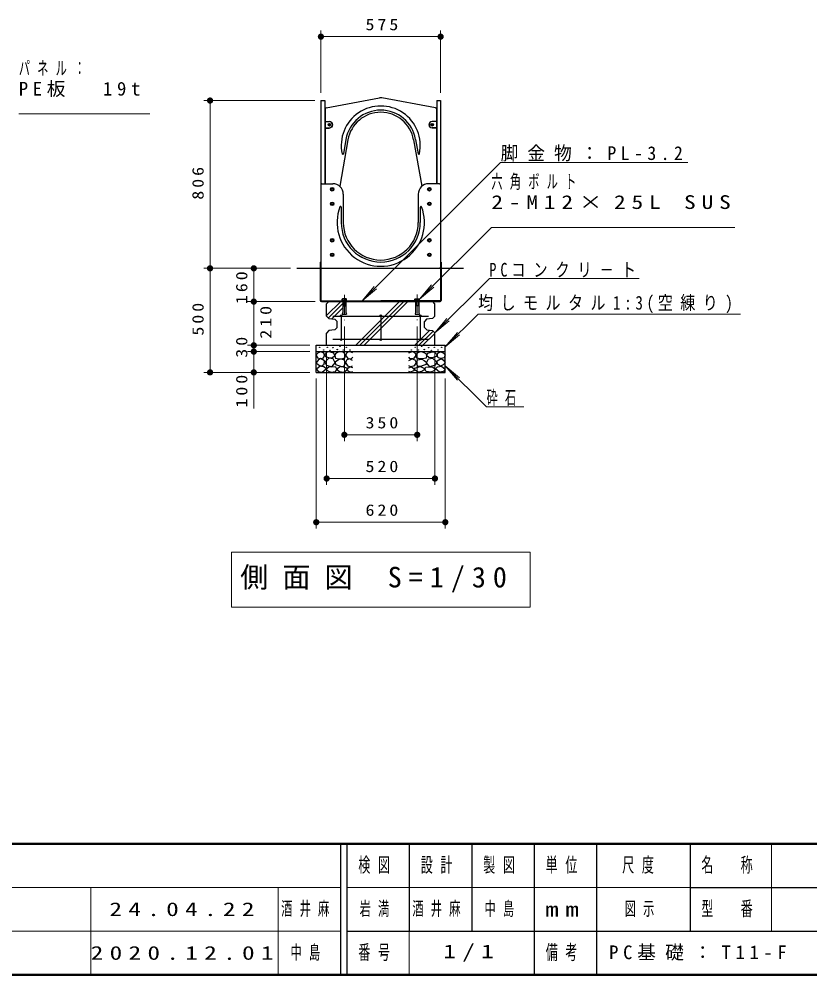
# Model space of a CAD drawing. Units: millimetres on the paper, scale 1:30. Extents: x -385 to 0, y 0 to 267.
# Drawn here: x -295 to -168.4, y 0 to 153.1 of the extents above; entities that cross this region are included whole.
import ezdxf

# ---------------------------------------------------------------- set-up
doc = ezdxf.new("R2010")
doc.units = ezdxf.units.MM
doc.linetypes.add('USER2', pattern=[6, 3, -1, 1, -1])
doc.layers.add('LY_1', color=7, linetype='Continuous', lineweight=13)
doc.styles.add('ＭＳ ゴシック', font='')
doc.styles.get('ＭＳ ゴシック').set_extended_font_data('MS Gothic')

# ---------------------------------------------------------------- blocks, each defined once
blk = doc.blocks.new('filled_dot')
at = {"color": 0, "linetype": 'Continuous', "lineweight": -2, "const_width": 1.25}
blk.add_lwpolyline([(-0.625, 0, 1), (0.625, 0, 1)], format="xyb", close=True, dxfattribs=at)

msp = doc.modelspace()

# ---------------------------------------------------------------- linework, layer by layer
at = {"layer": 'LY_1'}
for p, q in [((-246.637, 141.275), (-246.637, 151.275)), ((-246.637, 150.275), (-227.471, 150.275)), ((-227.471, 141.275), (-227.471, 151.275)), ((-247.637, 140.04), (-265.387, 140.04)), ((-264.387, 113.169), (-264.387, 140.04)), ((-295.014, 137.888), (-274.014, 137.888)), ((-228.187, 136.703), (-228.821, 136.703)), ((-245.287, 136.246), (-245.354, 136.208)), ((-245.354, 136.208), (-245.354, 136.131)), ((-245.354, 136.131), (-245.287, 136.093)), ((-245.221, 136.208), (-245.287, 136.246)), ((-245.287, 136.093), (-245.221, 136.131)), ((-245.221, 136.131), (-245.221, 136.208)), ((-228.887, 136.208), (-228.821, 136.246)), ((-228.887, 136.131), (-228.887, 136.208)), ((-228.821, 136.093), (-228.887, 136.131)), ((-228.821, 136.246), (-228.754, 136.208)), ((-228.754, 136.131), (-228.821, 136.093)), ((-228.187, 135.636), (-228.821, 135.636)), ((-228.754, 136.208), (-228.754, 136.131)), ((-217.868, 130.129), (-240.054, 107.943)), ((-217.868, 130.129), (-187.868, 130.129)), ((-219.351, 119.725), (-230.855, 108.222)), ((-219.351, 119.725), (-180.351, 119.725)), ((-251.567, 113.169), (-265.387, 113.169)), ((-264.387, 96.503), (-264.387, 113.169)), ((-251.481, 113.169), (-258.387, 113.169)), ((-257.387, 107.836), (-257.387, 113.169)), ((-240.054, 107.943), (-238.126, 110.241)), ((-230.855, 108.222), (-228.927, 110.52)), ((-219.664, 111.559), (-228.387, 102.836)), ((-219.664, 111.559), (-195.664, 111.559)), ((-240.054, 107.943), (-237.756, 109.871)), ((-230.855, 108.222), (-228.557, 110.15)), ((-247.544, 107.836), (-258.387, 107.836)), ((-257.387, 100.836), (-257.387, 107.836)), ((-245.721, 105.591), (-243.475, 107.836)), ((-245.435, 105.217), (-243.137, 107.514)), ((-241.047, 100.836), (-234.047, 107.836)), ((-240.387, 100.836), (-233.387, 107.836)), ((-239.727, 100.836), (-232.727, 107.836)), ((-244.904, 105.088), (-243.137, 106.854)), ((-221.472, 105.821), (-226.721, 100.573)), ((-221.472, 105.821), (-179.472, 105.821)), ((-228.387, 102.836), (-226.459, 105.134)), ((-228.387, 102.836), (-226.089, 104.765)), ((-242.887, 103.862), (-242.887, 85.503)), ((-231.619, 100.836), (-229.204, 103.251)), ((-231.221, 103.862), (-231.221, 85.503)), ((-230.959, 100.836), (-228.673, 103.122)), ((-230.299, 100.836), (-228.387, 102.748)), ((-226.721, 100.573), (-224.792, 102.871)), ((-226.721, 100.573), (-224.423, 102.501)), ((-248.387, 100.836), (-258.387, 100.836)), ((-248.387, 99.836), (-258.387, 99.836)), ((-257.387, 99.836), (-257.387, 100.836)), ((-257.387, 90.727), (-257.387, 99.836)), ((-245.721, 99.836), (-245.721, 78.503)), ((-228.387, 99.836), (-228.387, 78.503)), ((-248.387, 96.503), (-265.387, 96.503)), ((-226.721, 97.571), (-224.792, 95.273)), ((-226.721, 97.571), (-224.423, 95.642)), ((-220.128, 90.978), (-226.721, 97.571)), ((-247.387, 95.503), (-247.387, 71.503)), ((-226.721, 95.503), (-226.721, 71.503)), ((-220.128, 90.978), (-214.128, 90.978)), ((-231.221, 86.503), (-242.887, 86.503)), ((-228.387, 79.503), (-245.721, 79.503)), ((-226.721, 72.503), (-247.387, 72.503)), ((-260.954, 67.702), (-260.954, 58.902)), ((-213.154, 67.702), (-260.954, 67.702)), ((-213.154, 58.902), (-213.154, 67.702)), ((-260.954, 58.902), (-213.154, 58.902)), ((-174.5, 21), (-174.5, 7)), ((-385, 14), (-243.5, 14)), ((-283.5, 14), (-283.5, 0)), ((-253.5, 14), (-253.5, 0)), ((-242.5, 14), (-187.5, 14)), ((-385, 7), (-243.5, 7)), ((-232.5, 7), (-232.5, 0))]:
    msp.add_line(p, q, dxfattribs=at)
at = {"layer": 'LY_1', "lineweight": 25}
for p, q in [((-246.637, 140.04), (-246.637, 108.036)), ((-246.637, 140.04), (-246.004, 140.04)), ((-246.004, 140.04), (-246.004, 126.722)), ((-245.818, 138.862), (-237.24, 140.485)), ((-228.29, 138.862), (-236.868, 140.485)), ((-228.104, 140.04), (-228.104, 126.722)), ((-228.104, 140.04), (-227.471, 140.04)), ((-227.471, 140.04), (-227.471, 108.036)), ((-245.954, 138.698), (-245.954, 126.722)), ((-228.154, 138.698), (-228.154, 126.722)), ((-246.004, 136.669), (-245.287, 136.669)), ((-245.921, 136.703), (-245.287, 136.703)), ((-228.104, 136.669), (-228.821, 136.669)), ((-246.004, 135.669), (-245.287, 135.669)), ((-245.921, 135.636), (-245.287, 135.636)), ((-228.104, 135.669), (-228.821, 135.669)), ((-242.306, 133.762), (-243.621, 126.308)), ((-242.635, 133.82), (-243.043, 131.506)), ((-231.802, 133.762), (-230.487, 126.308)), ((-231.474, 133.82), (-231.066, 131.506)), ((-246.471, 126.722), (-244.721, 126.722)), ((-227.637, 126.722), (-229.387, 126.722)), ((-243.054, 125.056), (-243.054, 120.503)), ((-231.054, 125.056), (-231.054, 120.503)), ((-243.387, 122.979), (-243.387, 120.503)), ((-230.721, 122.979), (-230.721, 120.503)), ((-246.744, 114.169), (-246.744, 108.036)), ((-246.744, 114.169), (-246.637, 114.169)), ((-227.364, 114.169), (-227.471, 114.169)), ((-227.364, 114.169), (-227.364, 108.036)), ((-250.481, 113.169), (-246.744, 113.169)), ((-246.637, 113.169), (-227.471, 113.169)), ((-227.364, 113.169), (-223.795, 113.169)), ((-246.544, 107.943), (-237.054, 107.943)), ((-246.544, 107.836), (-227.564, 107.836)), ((-245.721, 107.503), (-245.387, 107.836)), ((-245.721, 105.503), (-245.721, 107.503)), ((-243.287, 108.009), (-242.487, 108.009)), ((-243.287, 107.943), (-243.287, 108.009)), ((-243.253, 108.222), (-243.187, 108.259)), ((-243.253, 108.009), (-243.253, 108.222)), ((-242.587, 108.259), (-243.187, 108.259)), ((-243.187, 107.943), (-243.187, 107.836)), ((-243.137, 107.836), (-243.137, 106.17)), ((-243.087, 107.943), (-243.087, 107.176)), ((-243.087, 107.176), (-242.687, 107.176)), ((-243.07, 108.009), (-243.07, 108.222)), ((-242.705, 108.009), (-242.705, 108.222)), ((-242.687, 107.943), (-242.687, 107.176)), ((-242.637, 107.836), (-242.637, 106.169)), ((-242.522, 108.222), (-242.587, 108.259)), ((-242.587, 107.943), (-242.587, 107.836)), ((-242.522, 108.009), (-242.522, 108.222)), ((-242.487, 108.009), (-242.487, 107.943)), ((-227.564, 107.943), (-237.054, 107.943)), ((-230.821, 108.009), (-231.621, 108.009)), ((-231.621, 108.009), (-231.621, 107.943)), ((-231.586, 108.222), (-231.521, 108.259)), ((-231.586, 108.009), (-231.586, 108.222)), ((-231.521, 108.259), (-230.921, 108.259)), ((-231.521, 107.943), (-231.521, 107.836)), ((-231.471, 107.836), (-231.471, 106.17)), ((-231.421, 107.943), (-231.421, 107.176)), ((-231.021, 107.176), (-231.421, 107.176)), ((-231.404, 108.009), (-231.404, 108.222)), ((-231.038, 108.009), (-231.038, 108.222)), ((-231.021, 107.943), (-231.021, 107.176)), ((-230.971, 107.836), (-230.971, 106.169)), ((-230.855, 108.222), (-230.921, 108.259)), ((-230.921, 107.943), (-230.921, 107.836)), ((-230.855, 108.009), (-230.855, 108.222)), ((-230.821, 107.943), (-230.821, 108.009)), ((-228.387, 107.503), (-228.721, 107.836)), ((-228.387, 105.503), (-228.387, 107.503)), ((-243.138, 106.17), (-243.221, 105.836)), ((-243.221, 105.836), (-242.554, 105.836)), ((-242.638, 106.169), (-242.554, 105.836)), ((-231.471, 106.17), (-231.554, 105.836)), ((-231.554, 105.836), (-230.887, 105.836)), ((-230.971, 106.169), (-230.888, 105.836)), ((-245.721, 105.503), (-245.35, 105.133)), ((-245.35, 105.133), (-244.386, 105.036)), ((-244.721, 105.503), (-229.387, 105.503)), ((-244.386, 105.036), (-244.054, 104.631)), ((-244.054, 103.669), (-244.054, 104.631)), ((-243.387, 105.503), (-243.387, 101.836)), ((-237.054, 105.503), (-237.054, 101.836)), ((-230.721, 105.503), (-230.721, 101.836)), ((-229.722, 105.036), (-230.054, 104.631)), ((-230.054, 103.669), (-230.054, 104.631)), ((-228.758, 105.133), (-229.722, 105.036)), ((-228.387, 105.503), (-228.758, 105.133)), ((-245.389, 103.203), (-245.721, 102.797)), ((-245.721, 100.836), (-245.721, 102.797)), ((-244.424, 103.299), (-245.389, 103.203)), ((-244.054, 103.669), (-244.424, 103.299)), ((-230.054, 103.67), (-229.684, 103.299)), ((-229.684, 103.299), (-228.758, 103.207)), ((-228.387, 102.836), (-228.758, 103.207)), ((-228.387, 100.836), (-228.387, 102.836)), ((-244.721, 101.836), (-229.387, 101.836)), ((-247.387, 96.503), (-247.387, 100.836)), ((-247.387, 100.836), (-226.721, 100.836)), ((-247.387, 99.836), (-226.721, 99.836)), ((-226.721, 96.503), (-226.721, 100.836)), ((-247.387, 96.503), (-226.721, 96.503)), ((-243.5, 21), (-243.5, 0)), ((-242.5, 21), (-242.5, 0)), ((-232.5, 21), (-232.5, 7)), ((-222.5, 21), (-222.5, 7)), ((-212.5, 21), (-212.5, 0)), ((-202.5, 21), (-202.5, 7)), ((-187.5, 21), (-187.5, 7)), ((-187.5, 14), (-70, 14)), ((-242.5, 7), (0, 7)), ((-202.5, 7), (-202.5, 0))]:
    msp.add_line(p, q, dxfattribs=at)
at = {"layer": 'LY_1', "linetype": 'USER2'}
for p, q in [((-242.887, 108.94), (-242.887, 104.862)), ((-231.221, 108.986), (-231.221, 104.862))]:
    msp.add_line(p, q, dxfattribs=at)
at = {"layer": 'LY_1', "lineweight": 50}
for p, q in [((-385, 21), (0, 21)), ((-385, 0), (0, 0))]:
    msp.add_line(p, q, dxfattribs=at)
at = {"layer": 'LY_1', "lineweight": 25}
for points in [[(-246.639, 99.816), (-247.062, 99.616), (-247.378, 99.299), (-247.178, 98.834), (-246.692, 98.739), (-246.227, 98.845), (-246.058, 99.235), (-246.185, 99.573)], [(-245.325, 99.819), (-245.676, 99.729), (-246.064, 99.306), (-245.911, 99.026), (-245.262, 98.819), (-244.766, 98.864), (-244.388, 99.225), (-244.577, 99.558)], [(-243.598, 99.826), (-243.956, 99.677), (-244.32, 99.498), (-244.397, 99.164), (-244.308, 98.788), (-243.759, 98.681), (-243.275, 98.651), (-242.792, 98.824), (-242.691, 99.229), (-242.846, 99.57), (-243.114, 99.719)], [(-230.511, 99.826), (-230.153, 99.677), (-229.789, 99.498), (-229.711, 99.164), (-229.801, 98.788), (-230.35, 98.681), (-230.833, 98.651), (-231.316, 98.824), (-231.418, 99.229), (-231.262, 99.57), (-230.994, 99.719)], [(-228.783, 99.819), (-228.432, 99.729), (-228.045, 99.306), (-228.198, 99.026), (-228.846, 98.819), (-229.342, 98.864), (-229.72, 99.225), (-229.531, 99.558)], [(-227.469, 99.816), (-227.047, 99.616), (-226.73, 99.299), (-226.931, 98.834), (-227.416, 98.739), (-227.881, 98.845), (-228.05, 99.235), (-227.923, 99.573)], [(-246.724, 98.718), (-247.083, 98.485), (-247.378, 98.031), (-247.04, 97.725), (-246.597, 97.514), (-246.132, 97.81), (-246.079, 98.369)], [(-245.748, 97.675), (-244.883, 97.414), (-244.379, 98.053), (-244.685, 98.684), (-245.352, 98.756), (-246.01, 98.125)], [(-243.631, 98.606), (-244, 98.407), (-244.352, 98.128), (-244.316, 97.759), (-243.82, 97.579), (-243.397, 97.434), (-242.964, 97.452), (-242.694, 98.029), (-242.928, 98.534)], [(-230.477, 98.606), (-230.108, 98.407), (-229.756, 98.128), (-229.792, 97.759), (-230.288, 97.579), (-230.711, 97.434), (-231.144, 97.452), (-231.414, 98.029), (-231.18, 98.534)], [(-228.36, 97.675), (-229.225, 97.414), (-229.729, 98.053), (-229.423, 98.684), (-228.756, 98.756), (-228.099, 98.125)], [(-227.385, 98.718), (-227.026, 98.485), (-226.73, 98.031), (-227.068, 97.725), (-227.511, 97.514), (-227.976, 97.81), (-228.029, 98.369)], [(-246.751, 97.52), (-247.355, 97.026), (-247.086, 96.648), (-246.458, 96.513), (-245.799, 97.062), (-246.158, 97.366)], [(-244.847, 97.382), (-245.37, 97.355), (-245.811, 97.04), (-245.523, 96.733), (-245.064, 96.526), (-244.325, 96.67), (-244.1, 97.022), (-244.271, 97.346)], [(-243.437, 97.443), (-243.951, 97.164), (-244.113, 96.965), (-243.653, 96.641), (-243.023, 96.515), (-242.437, 96.92), (-242.455, 97.2), (-243.032, 97.353)], [(-230.671, 97.443), (-230.157, 97.164), (-229.995, 96.965), (-230.455, 96.641), (-231.085, 96.515), (-231.671, 96.92), (-231.653, 97.2), (-231.076, 97.353)], [(-229.261, 97.382), (-228.738, 97.355), (-228.297, 97.04), (-228.585, 96.733), (-229.045, 96.526), (-229.783, 96.67), (-230.009, 97.022), (-229.837, 97.346)], [(-227.357, 97.52), (-226.753, 97.026), (-227.022, 96.648), (-227.65, 96.513), (-228.31, 97.062), (-227.95, 97.366)]]:
    msp.add_lwpolyline(points, close=True, dxfattribs=at)
for points in [[(-241.554, 99.613), (-242.124, 99.824), (-242.483, 99.644), (-242.695, 99.243), (-242.304, 98.736), (-241.786, 98.694), (-241.554, 98.958)], [(-232.554, 99.613), (-231.984, 99.824), (-231.625, 99.644), (-231.414, 99.243), (-231.804, 98.736), (-232.322, 98.694), (-232.554, 98.958)], [(-241.565, 98.409), (-242.072, 98.673), (-242.494, 98.504), (-242.695, 98.071), (-242.399, 97.553), (-241.892, 97.395), (-241.565, 97.532)], [(-232.544, 98.409), (-232.037, 98.673), (-231.614, 98.504), (-231.414, 98.071), (-231.709, 97.553), (-232.216, 97.395), (-232.544, 97.532)], [(-241.554, 97.258), (-241.998, 97.395), (-242.431, 97.025), (-242.314, 96.761), (-241.829, 96.518), (-241.554, 96.624)], [(-232.554, 97.258), (-232.111, 97.395), (-231.678, 97.025), (-231.794, 96.761), (-232.28, 96.518), (-232.554, 96.624)]]:
    msp.add_lwpolyline(points, dxfattribs=at)
for centre, radius in [((-245.287, 136.169), 0.208), ((-245.287, 136.169), 0.175), ((-228.821, 136.169), 0.208), ((-228.821, 136.169), 0.175), ((-244.837, 125.836), 0.283), ((-244.837, 125.836), 0.158), ((-229.271, 125.836), 0.283), ((-229.271, 125.836), 0.158), ((-244.837, 123.503), 0.283), ((-244.837, 123.503), 0.158), ((-229.271, 123.503), 0.283), ((-229.271, 123.503), 0.158), ((-244.837, 117.669), 0.283), ((-229.271, 117.669), 0.283), ((-244.837, 117.669), 0.158), ((-229.271, 117.669), 0.158), ((-244.837, 115.336), 0.283), ((-244.837, 115.336), 0.158), ((-229.271, 115.336), 0.283), ((-229.271, 115.336), 0.158), ((-243.387, 105.603), 0.1), ((-237.054, 105.603), 0.1), ((-230.721, 105.603), 0.1), ((-243.387, 101.736), 0.1), ((-237.054, 101.736), 0.1), ((-230.721, 101.736), 0.1), ((-246.821, 100.512), 0.0333), ((-246.217, 100.099), 0.0333), ((-245.614, 100.512), 0.0333), ((-245.169, 100.035), 0.0333), ((-244.724, 100.48), 0.0333), ((-244.024, 100.162), 0.0333), ((-243.579, 100.671), 0.0333), ((-243.071, 100.099), 0.0333), ((-242.562, 100.512), 0.0333), ((-241.958, 100.099), 0.0333), ((-232.15, 100.099), 0.0333), ((-231.546, 100.512), 0.0333), ((-231.037, 100.099), 0.0333), ((-230.529, 100.671), 0.0333), ((-230.084, 100.162), 0.0333), ((-229.385, 100.48), 0.0333), ((-228.94, 100.035), 0.0333), ((-228.495, 100.512), 0.0333), ((-227.891, 100.099), 0.0333), ((-227.287, 100.512), 0.0333)]:
    msp.add_circle(centre, radius, dxfattribs=at)
at = {"layer": 'LY_1'}
for centre, radius in [((-245.287, 136.169), 0.158), ((-245.287, 136.169), 0.136), ((-228.821, 136.169), 0.158), ((-228.821, 136.169), 0.136), ((-245.287, 136.169), 0.077), ((-228.821, 136.169), 0.077), ((-244.837, 125.836), 0.217), ((-229.271, 125.836), 0.217), ((-244.837, 123.503), 0.217), ((-229.271, 123.503), 0.217), ((-244.837, 117.669), 0.217), ((-229.271, 117.669), 0.217), ((-244.837, 115.336), 0.217), ((-229.271, 115.336), 0.217)]:
    msp.add_circle(centre, radius, dxfattribs=at)
at = {"layer": 'LY_1', "lineweight": 25}
for centre, radius, start, end in [((-237.054, 139.503), 1, 79.28293, 100.71707), ((-245.787, 138.698), 0.167, 100.71707, 180), ((-237.054, 132.836), 6.333, 347.84449, 192.15551), ((-237.054, 132.836), 5.667, 10, 170), ((-237.054, 132.836), 5.333, 10, 170), ((-228.321, 138.698), 0.167, 0, 79.28293), ((-245.921, 136.736), 0.0333, 180, 270), ((-245.287, 136.169), 0.5, 270, 90), ((-228.821, 136.169), 0.5, 90, 270), ((-245.921, 135.603), 0.0333, 90, 180), ((-243.144, 131.524), 0.103, 192.15551, 350), ((-230.964, 131.524), 0.103, 190, 347.84449), ((-246.471, 126.556), 0.167, 90, 180), ((-244.721, 125.056), 1.667, 0, 90), ((-229.387, 125.056), 1.667, 90, 180), ((-227.637, 126.556), 0.167, 0, 90), ((-237.054, 120.503), 7, 158.95539, 21.04461), ((-243.491, 122.979), 0.103, 0, 158.95539), ((-230.617, 122.979), 0.103, 21.04461, 180), ((-237.054, 120.503), 6.333, 180, 0), ((-237.054, 120.503), 6, 180, 0), ((-246.471, 113.336), 0.167, 180, 270), ((-227.637, 113.336), 0.167, 270, 0), ((-246.544, 108.036), 0.2, 180, 270), ((-246.544, 108.036), 0.0933, 180, 270), ((-243.162, 108.063), 0.183, 60.00001, 119.99999), ((-242.887, 107.8), 0.46, 66.57346, 113.42654), ((-242.613, 108.063), 0.183, 60.00001, 119.99999), ((-231.495, 108.063), 0.183, 60.00001, 119.99999), ((-231.221, 107.8), 0.46, 66.57346, 113.42654), ((-230.947, 108.063), 0.183, 60.00001, 119.99999), ((-227.564, 108.036), 0.0933, 270, 0), ((-227.564, 108.036), 0.2, 270, 0)]:
    msp.add_arc(centre, radius, start, end, dxfattribs=at)
at = {"layer": 'LY_1'}
for centre, radius, start, end in [((-245.287, 136.169), 0.533, 270, 90), ((-228.821, 136.169), 0.533, 90, 270), ((-228.187, 136.736), 0.0333, 270, 0), ((-228.187, 135.603), 0.0333, 0, 90)]:
    msp.add_arc(centre, radius, start, end, dxfattribs=at)

# ---------------------------------------------------------------- block references
at = {"layer": 'LY_1', "xscale": 0.4, "yscale": 0.4}
for p in [(-246.637, 150.275), (-242.887, 86.503), (-245.721, 79.503), (-247.387, 72.503)]:
    msp.add_blockref('filled_dot', p, dxfattribs=at)
for p, rotation in [((-227.471, 150.275), 180), ((-264.387, 140.04), 270), ((-264.387, 113.169), 90), ((-264.387, 113.169), 270), ((-257.387, 113.169), 270), ((-257.387, 107.836), 270), ((-257.387, 107.836), 90), ((-257.387, 100.836), 90), ((-257.387, 100.836), 270), ((-257.387, 99.836), 270), ((-264.387, 96.503), 90), ((-257.387, 96.503), 90), ((-231.221, 86.503), 180), ((-228.387, 79.503), 180), ((-226.721, 72.503), 180)]:
    msp.add_blockref('filled_dot', p, dxfattribs=dict(at, rotation=rotation))

# ---------------------------------------------------------------- texts
at = {"layer": 'LY_1', "style": 'ＭＳ ゴシック'}
for s, insert, char_height, attachment_point in [('\\T1.33;\\W1.15;575', (-236.637, 151.275), 1.833, 8), ('\\T1.64;\\W0.6;パネル：', (-295.014, 146.338), 2.199, 1), ('\\T1.5;PE板\u300019t', (-295.014, 143.038), 2.199, 1), ('\\T1.5;\\W0.95;脚金物：PL-3.2', (-217.868, 130.279), 2.199, 7), ('\\T1.64;\\W0.6;六角ボルト', (-219.351, 128.175), 2.199, 1), ('\\T1.5;\\W1.25;2-M12×25L\\~SUS', (-219.351, 124.875), 2.199, 1), ('\\T1.57;\\W0.75;PCコンクリ－ト', (-219.664, 111.709), 2.199, 7), ('\\T1.5;\\W0.8;均しモルタル1:3(空練り)', (-221.472, 105.971), 2.199, 7), ('\\T1.64;\\W0.6;砕石', (-220.128, 91.128), 2.199, 7), ('\\T1.33;\\W1.15;350', (-236.639, 87.503), 1.833, 8), ('\\T1.33;\\W1.15;520', (-236.639, 80.503), 1.833, 8), ('\\T1.33;\\W1.15;620', (-236.639, 73.503), 1.833, 8), ('\\T1.5;側面図\\~S=1/30', (-259.554, 63.302), 3.299, 4), ('\\T1.64;\\W0.6;検図', (-237.5, 17.5), 2.346, 5), ('\\T1.64;\\W0.6;設計', (-227.5, 17.5), 2.346, 5), ('\\T1.64;\\W0.6;製図', (-217.5, 17.5), 2.346, 5), ('\\T1.64;\\W0.6;単位', (-207.5, 17.5), 2.346, 5), ('\\T1.64;\\W0.6;尺度', (-195.25, 17.5), 2.346, 5), ('\\T1.64;\\W0.6;名\u3000称', (-181, 17.5), 2.346, 5), ('\\T1.5;\\W1.35;24.04.22', (-280.5, 10.5), 2.199, 4), ('\\T1.64;\\W0.6;酒井麻', (-253, 10.5), 2.199, 4), ('\\T1.64;\\W0.6;岩満', (-237.5, 10.5), 2.199, 5), ('\\T1.64;\\W0.6;酒井麻', (-232, 10.5), 2.199, 4), ('\\T1.64;\\W0.6;中島', (-217.5, 10.5), 2.199, 5), ('\\T1.5;\\W1.35;mm', (-207.5, 10.5), 2.346, 5), ('\\T1.64;\\W0.6;図示', (-198, 10.5), 2.199, 4), ('\\T1.64;\\W0.6;型\u3000番', (-181, 10.5), 2.346, 5), ('\\T1.5;\\W1.35;2020.12.01', (-283.5, 3.5), 2.199, 4), ('\\T1.64;\\W0.6;中島', (-251.5, 3.5), 2.199, 4), ('\\T1.64;\\W0.6;番号', (-237.5, 3.5), 2.346, 5), ('\\T1.5;\\W1.35;1/1', (-222.5, 3.5), 2.199, 5), ('\\T1.64;\\W0.6;備考', (-207.5, 3.5), 2.346, 5), ('\\T1.5;PC基礎：T11-F', (-200.5, 3.5), 2.199, 4)]:
    msp.add_mtext(s, dxfattribs=dict(at, insert=insert, char_height=char_height, attachment_point=attachment_point))
at = {"layer": 'LY_1', "char_height": 1.833, "rotation": 90, "style": 'ＭＳ ゴシック'}
for s, insert, attachment_point in [('\\T1.33;\\W1.15;806', (-265.387, 127.02), 8), ('\\T1.33;\\W1.15;160', (-258.387, 110.302), 8), ('\\T1.33;\\W1.15;500', (-265.387, 105.253), 8), ('\\T1.33;\\W1.15;210', (-256.387, 104.757), 2), ('\\T1.34;\\W1.15;30', (-258.387, 100.764), 8), ('\\T1.33;\\W1.15;100', (-258.387, 93.727), 8)]:
    msp.add_mtext(s, dxfattribs=dict(at, insert=insert, attachment_point=attachment_point))

doc.saveas('drawing.dxf')
